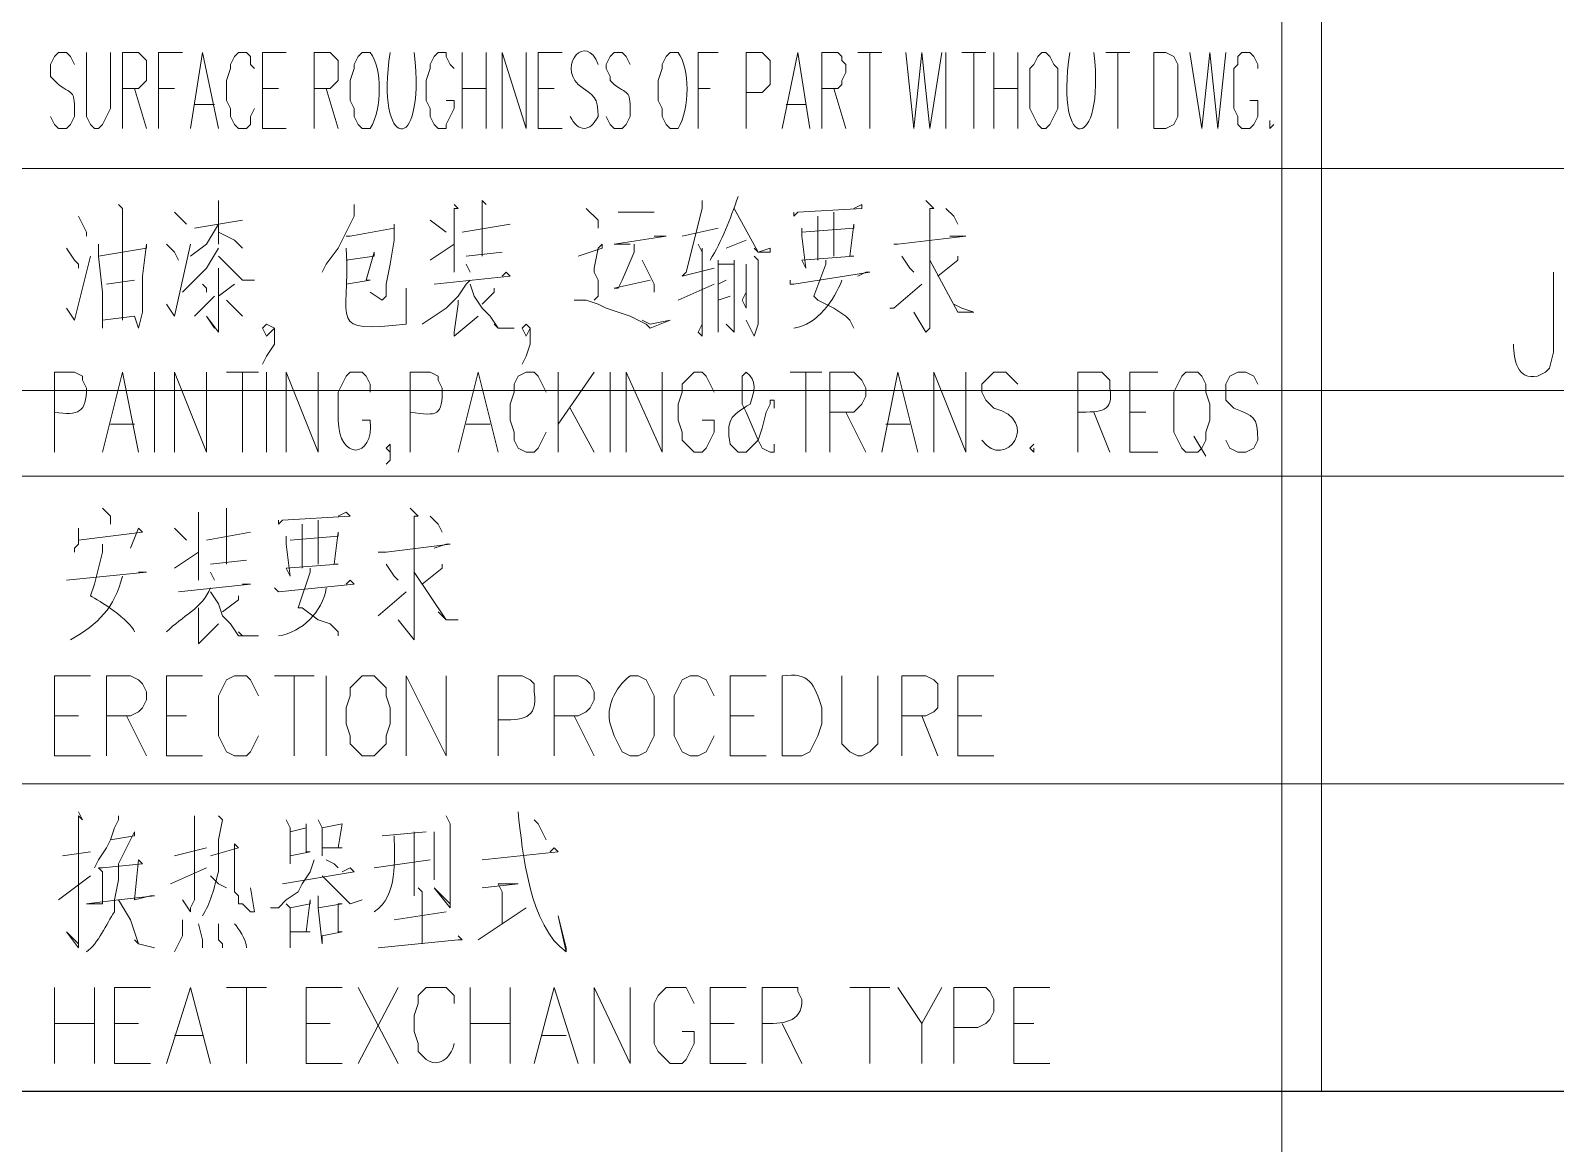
# Model space of a CAD drawing. Header units: millimetres. Extents: x 0 to 825, y 0 to 1167.
# Drawn here: x 685.8 to 754.4, y 783 to 833.1 of the extents above; entities that cross this region are included whole.
import ezdxf

# ---------------------------------------------------------------- set-up
doc = ezdxf.new("R2010")
doc.units = ezdxf.units.MM
doc.layers.add('1', color=7, linetype='Continuous')

msp = doc.modelspace()

# ---------------------------------------------------------------- linework, layer by layer
at = {"layer": '1', "color": 30, "lineweight": 9}
for points in [[(742.101732, 0.141732), (742.101732, 1166.901732)], [(824.541732, 816.873732), (0.141732, 816.873732)]]:
    msp.add_lwpolyline(points, dxfattribs=at)
at = {"layer": '1', "color": 0, "lineweight": 9}
for points in [[(743.901732, 785.301732), (743.901732, 1131.981732), (743.901732, 785.301732)], [(688.281732, 832.101732), (688.281732, 829.581732), (688.281732, 829.221732), (688.461732, 828.861732), (688.641732, 828.681732), (688.821732, 828.681732), (689.001732, 828.861732), (689.181732, 829.221732), (689.361732, 829.581732), (689.361732, 832.101732)], [(689.901732, 828.681732), (689.901732, 832.101732), (690.621732, 832.101732), (690.801732, 831.921732), (690.981732, 831.741732), (690.981732, 831.561732), (690.981732, 831.201732), (690.981732, 830.841732), (690.801732, 830.661732), (690.621732, 830.481732), (689.901732, 830.481732)], [(691.521732, 828.681732), (691.521732, 832.101732), (692.601732, 832.101732)], [(692.961732, 828.681732), (693.501732, 832.101732), (694.221732, 828.681732)], [(695.841732, 831.381732), (695.661732, 831.561732), (695.661732, 831.921732), (695.481732, 832.101732), (695.121732, 832.101732), (694.941732, 831.921732), (694.761732, 831.561732), (694.761732, 831.381732), (694.581732, 830.841732), (694.581732, 829.941732), (694.761732, 829.581732), (694.761732, 829.221732), (694.941732, 828.861732), (695.121732, 828.681732), (695.481732, 828.681732), (695.661732, 828.861732), (695.661732, 829.221732), (695.841732, 829.581732)], [(696.201732, 828.681732), (696.201732, 832.101732), (697.281732, 832.101732)], [(698.541732, 828.681732), (698.541732, 832.101732), (699.261732, 832.101732), (699.441732, 831.921732), (699.621732, 831.741732), (699.621732, 831.561732), (699.621732, 831.201732), (699.621732, 830.841732), (699.441732, 830.661732), (699.261732, 830.481732), (698.541732, 830.481732)], [(704.841732, 831.381732), (704.661732, 831.561732), (704.481732, 831.921732), (704.481732, 832.101732), (704.121732, 832.101732), (703.941732, 831.921732), (703.761732, 831.561732), (703.761732, 831.381732), (703.581732, 830.841732), (703.581732, 829.941732), (703.761732, 829.581732), (703.761732, 829.221732), (703.941732, 828.861732), (704.121732, 828.681732), (704.481732, 828.681732), (704.481732, 828.861732), (704.661732, 829.221732), (704.841732, 829.581732), (704.841732, 829.941732), (704.481732, 829.941732)], [(705.201732, 828.681732), (705.201732, 832.101732)], [(706.281732, 832.101732), (706.281732, 828.681732)], [(707.001732, 828.681732), (707.001732, 832.101732), (708.081732, 828.681732), (708.081732, 832.101732)], [(708.621732, 828.681732), (708.621732, 832.101732), (709.701732, 832.101732)], [(715.821732, 828.681732), (715.821732, 832.101732), (716.721732, 832.101732)], [(717.981732, 828.681732), (717.981732, 832.101732), (718.701732, 832.101732), (718.881732, 831.921732), (719.061732, 831.741732), (719.061732, 831.561732), (719.061732, 831.021732), (719.061732, 830.661732), (718.881732, 830.481732), (718.701732, 830.301732), (717.981732, 830.301732)], [(719.601732, 828.681732), (720.321732, 832.101732), (720.861732, 828.681732)], [(721.401732, 828.681732), (721.401732, 832.101732), (722.121732, 832.101732), (722.301732, 831.921732), (722.301732, 831.741732), (722.481732, 831.561732), (722.481732, 831.201732), (722.301732, 830.841732), (722.301732, 830.661732), (722.121732, 830.481732), (721.401732, 830.481732)], [(723.021732, 832.101732), (724.101732, 832.101732)], [(723.561732, 832.101732), (723.561732, 828.681732)], [(725.181732, 832.101732), (725.541732, 828.681732), (725.901732, 832.101732), (726.261732, 828.681732), (726.801732, 832.101732)], [(726.981732, 828.681732), (726.981732, 832.101732)], [(727.701732, 832.101732), (728.781732, 832.101732)], [(728.241732, 832.101732), (728.241732, 828.681732)], [(729.141732, 828.681732), (729.141732, 832.101732)], [(730.221732, 832.101732), (730.221732, 828.681732)], [(731.301732, 832.101732), (731.121732, 831.921732), (730.941732, 831.561732), (730.761732, 831.381732), (730.761732, 830.841732), (730.761732, 829.941732), (730.761732, 829.581732), (730.941732, 829.221732), (731.121732, 828.861732), (731.301732, 828.681732), (731.481732, 828.681732), (731.661732, 828.861732), (731.841732, 829.221732), (732.021732, 829.581732), (732.021732, 829.941732), (732.021732, 830.841732), (732.021732, 831.381732), (731.841732, 831.561732), (731.661732, 831.921732), (731.481732, 832.101732), (731.301732, 832.101732)], [(734.181732, 832.101732), (735.261732, 832.101732)], [(734.721732, 832.101732), (734.721732, 828.681732)], [(736.341732, 828.681732), (736.341732, 832.101732), (736.881732, 832.101732), (737.241732, 831.921732), (737.421732, 831.561732), (737.421732, 831.381732), (737.421732, 830.841732), (737.421732, 829.941732), (737.421732, 829.581732), (737.421732, 829.221732), (737.241732, 828.861732), (736.881732, 828.681732), (736.341732, 828.681732)], [(737.961732, 832.101732), (738.501732, 828.681732), (738.861732, 832.101732), (739.221732, 828.681732), (739.581732, 832.101732)], [(741.021732, 831.381732), (741.021732, 831.561732), (740.841732, 831.921732), (740.661732, 832.101732), (740.301732, 832.101732), (740.121732, 831.921732), (740.121732, 831.561732), (739.941732, 831.381732), (739.941732, 830.841732), (739.941732, 829.941732), (739.941732, 829.581732), (740.121732, 829.221732), (740.121732, 828.861732), (740.301732, 828.681732), (740.661732, 828.681732), (740.841732, 828.861732), (741.021732, 829.221732), (741.021732, 829.581732), (741.021732, 829.941732), (740.661732, 829.941732)], [(690.441732, 830.481732), (690.981732, 828.681732)], [(691.521732, 830.481732), (692.241732, 830.481732)], [(696.201732, 830.481732), (696.921732, 830.481732)], [(699.081732, 830.481732), (699.621732, 828.681732)], [(705.201732, 830.481732), (706.281732, 830.481732)], [(708.621732, 830.481732), (709.341732, 830.481732)], [(715.821732, 830.481732), (716.361732, 830.481732)], [(721.941732, 830.481732), (722.481732, 828.681732)], [(729.141732, 830.481732), (730.221732, 830.481732)], [(693.141732, 829.761732), (694.041732, 829.761732)], [(719.781732, 829.761732), (720.681732, 829.761732)], [(741.561732, 829.041732), (741.561732, 828.861732), (741.561732, 828.681732), (741.741732, 828.861732)], [(696.201732, 828.681732), (697.281732, 828.681732)], [(708.621732, 828.681732), (709.701732, 828.681732)], [(810.501732, 826.881732), (560.841732, 826.881732)], [(810.501732, 826.881732), (560.841732, 826.881732)], [(694.221732, 825.441732), (694.221732, 823.461732)], [(706.101732, 825.441732), (706.281732, 825.261732), (706.101732, 825.441732), (706.101732, 822.921732)], [(716.001732, 825.441732), (716.001732, 825.081732), (715.281732, 822.201732), (715.101732, 822.021732), (716.541732, 822.381732)], [(726.081732, 825.441732), (726.441732, 825.081732), (726.261732, 825.081732), (726.261732, 819.861732), (726.261732, 819.681732), (726.081732, 819.501732), (725.541732, 820.401732)], [(689.721732, 825.261732), (689.901732, 825.081732), (689.901732, 825.081732), (689.901732, 820.041732)], [(692.241732, 824.901732), (692.601732, 824.541732), (692.781732, 824.361732)], [(700.341732, 825.261732), (700.341732, 824.721732), (699.981732, 824.001732), (699.621732, 823.281732), (699.081732, 822.561732), (698.901732, 822.201732)], [(704.841732, 825.261732), (705.021732, 825.081732), (704.841732, 825.081732), (704.841732, 822.921732), (704.841732, 822.201732)], [(710.781732, 825.081732), (711.321732, 824.541732), (711.321732, 824.181732)], [(712.221732, 824.901732), (713.841732, 824.901732)], [(717.441732, 825.081732), (718.521732, 823.101732), (719.061732, 823.281732), (719.061732, 823.101732), (718.521732, 823.101732), (718.341732, 823.281732)], [(720.141732, 824.901732), (720.141732, 824.721732), (720.321732, 824.901732), (723.201732, 825.081732), (723.201732, 825.261732), (722.841732, 825.081732)], [(721.941732, 824.901732), (721.941732, 824.541732), (721.941732, 822.921732)], [(726.981732, 825.081732), (727.341732, 824.721732), (727.521732, 824.361732)], [(687.921732, 824.721732), (688.101732, 824.361732), (688.281732, 824.001732), (688.281732, 823.821732)], [(694.221732, 824.361732), (693.681732, 823.461732), (692.961732, 822.921732)], [(693.141732, 824.181732), (695.301732, 824.541732)], [(699.981732, 823.821732), (700.161732, 823.821732), (702.141732, 824.181732), (702.141732, 824.361732), (702.141732, 823.641732), (701.961732, 822.561732), (701.781732, 821.661732), (701.781732, 821.661732), (701.781732, 821.121732), (701.601732, 820.941732), (701.061732, 821.301732), (701.601732, 820.941732)], [(703.761732, 824.541732), (704.481732, 824.001732)], [(705.201732, 824.001732), (707.361732, 824.361732)], [(715.101732, 823.821732), (716.721732, 824.181732)], [(720.501732, 824.181732), (720.501732, 823.821732), (720.681732, 822.381732), (720.501732, 822.741732), (722.841732, 822.921732), (722.661732, 822.921732), (722.841732, 824.361732), (722.841732, 824.181732), (720.501732, 824.001732)], [(721.221732, 824.721732), (721.221732, 824.541732), (721.221732, 822.741732)], [(688.821732, 823.461732), (688.821732, 822.921732), (689.001732, 821.301732), (689.001732, 819.681732), (689.001732, 820.041732), (690.441732, 820.221732), (690.621732, 819.681732), (690.801732, 820.401732), (690.801732, 821.841732), (690.801732, 822.021732), (690.981732, 823.461732), (690.981732, 823.281732), (688.821732, 822.921732)], [(691.881732, 823.461732), (692.241732, 823.101732), (692.421732, 822.741732)], [(691.881732, 820.761732), (692.241732, 820.221732), (692.961732, 823.461732)], [(694.221732, 824.001732), (694.941732, 823.641732), (695.301732, 823.281732)], [(703.761732, 822.741732), (704.841732, 823.461732)], [(710.421732, 822.921732), (711.501732, 823.281732), (711.501732, 823.461732), (711.321732, 823.281732), (711.141732, 822.381732), (711.141732, 822.201732), (711.141732, 822.201732), (711.321732, 821.841732), (711.321732, 821.661732), (711.321732, 821.121732), (711.141732, 820.941732)], [(712.761732, 823.461732), (712.041732, 823.461732), (714.381732, 823.821732), (714.201732, 823.821732), (713.841732, 823.821732)], [(713.661732, 821.841732), (712.041732, 821.481732), (712.221732, 821.481732), (712.401732, 821.841732), (712.941732, 823.101732), (712.941732, 823.461732)], [(715.821732, 823.461732), (716.001732, 823.101732), (716.001732, 823.281732), (716.001732, 820.221732), (716.001732, 819.321732), (715.821732, 819.501732), (716.001732, 819.861732)], [(717.981732, 823.641732), (717.081732, 823.281732)], [(724.641732, 823.461732), (724.821732, 823.461732), (724.821732, 823.461732), (727.881732, 823.821732), (727.701732, 823.821732), (727.161732, 823.821732)], [(687.381732, 823.281732), (687.741732, 822.741732), (687.921732, 822.561732), (687.921732, 822.381732)], [(687.381732, 820.581732), (687.741732, 820.041732), (688.461732, 822.921732)], [(694.221732, 823.281732), (693.681732, 822.381732), (693.141732, 821.841732), (692.601732, 821.301732)], [(694.221732, 822.921732), (695.301732, 821.841732), (695.841732, 821.841732), (695.301732, 821.841732), (695.121732, 822.021732)], [(699.981732, 822.741732), (701.241732, 822.921732), (701.241732, 823.101732), (700.881732, 821.841732), (701.061732, 821.841732), (699.981732, 821.661732)], [(705.381732, 822.921732), (707.001732, 823.101732)], [(713.301732, 822.741732), (713.841732, 821.661732), (713.841732, 821.301732)], [(716.721732, 822.741732), (716.721732, 822.561732), (716.721732, 819.501732), (716.721732, 819.681732)], [(716.721732, 822.561732), (717.441732, 822.561732), (717.441732, 822.741732), (717.441732, 822.741732), (717.441732, 819.861732), (717.441732, 819.501732), (717.081732, 819.861732)], [(718.341732, 822.921732), (718.521732, 822.741732), (718.521732, 819.861732), (718.341732, 819.321732), (717.981732, 820.041732)], [(721.581732, 822.741732), (721.581732, 822.561732), (721.041732, 821.121732), (721.221732, 820.941732), (721.941732, 820.581732), (722.481732, 820.221732), (722.661732, 820.041732), (722.841732, 819.681732)], [(725.001732, 822.921732), (725.361732, 822.381732), (725.541732, 822.201732)], [(726.261732, 822.741732), (727.521732, 820.401732), (728.241732, 820.401732), (727.701732, 820.581732), (727.341732, 820.761732)], [(727.521732, 822.921732), (727.521732, 822.741732), (726.621732, 822.021732)], [(694.221732, 822.381732), (694.221732, 820.041732), (694.221732, 819.501732), (693.681732, 820.221732), (694.041732, 819.681732)], [(703.941732, 821.661732), (707.361732, 822.021732), (707.181732, 822.201732), (707.001732, 822.021732)], [(705.381732, 822.561732), (705.561732, 822.201732)], [(717.981732, 822.561732), (717.981732, 820.581732), (717.801732, 820.941732), (717.981732, 821.301732)], [(719.961732, 821.841732), (719.961732, 821.661732), (720.141732, 821.661732), (723.561732, 822.201732), (723.381732, 822.201732), (723.021732, 822.021732)], [(690.441732, 821.841732), (689.181732, 821.661732)], [(693.501732, 821.661732), (693.681732, 821.481732), (693.681732, 821.301732)], [(694.941732, 821.661732), (694.221732, 821.121732)], [(705.561732, 821.841732), (705.381732, 821.661732), (705.021732, 821.121732), (704.481732, 820.581732), (703.941732, 820.221732), (703.401732, 819.861732)], [(705.561732, 821.661732), (705.741732, 821.121732), (706.101732, 820.581732), (706.461732, 820.221732), (706.821732, 819.681732), (706.821732, 819.681732), (707.541732, 819.681732), (706.821732, 819.681732), (706.641732, 819.861732)], [(706.641732, 821.481732), (706.641732, 821.301732), (706.101732, 820.761732)], [(714.921732, 820.941732), (716.541732, 821.661732)], [(716.721732, 821.661732), (717.081732, 821.841732)], [(724.461732, 820.581732), (724.641732, 820.581732), (725.901732, 821.661732)], [(693.141732, 820.221732), (693.141732, 820.221732), (694.041732, 821.121732)], [(694.581732, 820.941732), (695.301732, 820.221732)], [(705.021732, 820.941732), (705.021732, 820.761732), (704.841732, 819.501732), (704.841732, 819.321732), (705.921732, 820.221732)], [(710.241732, 820.941732), (710.781732, 820.941732), (711.321732, 820.761732), (711.681732, 820.581732), (712.221732, 820.401732), (712.761732, 820.221732), (713.481732, 819.861732), (713.661732, 819.681732), (714.561732, 820.041732), (713.661732, 819.861732), (713.301732, 820.041732)], [(716.721732, 820.941732), (717.261732, 821.121732)], [(696.741732, 819.681732), (696.381732, 819.321732), (696.201732, 819.681732), (696.381732, 819.861732), (696.741732, 819.681732), (696.741732, 818.961732), (696.381732, 818.421732), (696.201732, 818.061732)], [(708.261732, 819.681732), (708.081732, 819.321732), (707.901732, 819.681732), (708.081732, 819.861732), (708.261732, 819.681732), (708.261732, 818.961732), (708.081732, 818.421732), (707.901732, 818.061732)], [(689.001732, 814.101732), (689.901732, 817.701732), (690.621732, 814.101732)], [(691.341732, 814.101732), (691.341732, 817.701732)], [(692.241732, 814.101732), (692.241732, 817.701732), (693.681732, 814.101732), (693.681732, 817.701732)], [(694.581732, 817.701732), (696.021732, 817.701732)], [(695.301732, 817.701732), (695.301732, 814.101732)], [(696.381732, 814.101732), (696.381732, 817.701732)], [(697.281732, 814.101732), (697.281732, 817.701732), (698.721732, 814.101732), (698.721732, 817.701732)], [(705.021732, 814.101732), (705.921732, 817.701732), (706.821732, 814.101732)], [(708.981732, 816.801732), (708.801732, 817.161732), (708.621732, 817.521732), (708.441732, 817.701732), (708.081732, 817.701732), (707.721732, 817.521732), (707.541732, 817.161732), (707.541732, 816.801732), (707.361732, 816.261732), (707.361732, 815.541732), (707.541732, 815.001732), (707.541732, 814.641732), (707.721732, 814.281732), (708.081732, 814.101732), (708.441732, 814.101732), (708.621732, 814.281732), (708.801732, 814.641732), (708.981732, 815.001732)], [(709.521732, 814.101732), (709.521732, 817.701732)], [(711.141732, 817.701732), (709.521732, 815.361732)], [(711.861732, 814.101732), (711.861732, 817.701732)], [(712.581732, 814.101732), (712.581732, 817.701732), (714.201732, 814.101732), (714.201732, 817.701732)], [(716.541732, 816.801732), (716.361732, 817.161732), (716.181732, 817.521732), (716.001732, 817.701732), (715.641732, 817.701732), (715.461732, 817.521732), (715.101732, 817.161732), (715.101732, 816.801732), (714.921732, 816.261732), (714.921732, 815.541732), (715.101732, 815.001732), (715.101732, 814.641732), (715.461732, 814.281732), (715.641732, 814.101732), (716.001732, 814.101732), (716.181732, 814.281732), (716.361732, 814.641732), (716.541732, 815.001732), (716.541732, 815.541732), (716.001732, 815.541732)], [(719.961732, 817.701732), (721.401732, 817.701732)], [(720.681732, 817.701732), (720.681732, 814.101732)], [(721.761732, 814.101732), (721.761732, 817.701732), (722.841732, 817.701732), (723.021732, 817.521732), (723.201732, 817.341732), (723.381732, 816.981732), (723.381732, 816.621732), (723.201732, 816.261732), (723.021732, 816.081732), (722.841732, 815.901732), (721.761732, 815.901732)], [(724.101732, 814.101732), (724.821732, 817.701732), (725.721732, 814.101732)], [(726.441732, 814.101732), (726.441732, 817.701732), (727.881732, 814.101732), (727.881732, 817.701732)], [(735.261732, 814.101732), (735.261732, 817.701732), (736.521732, 817.701732)], [(737.781732, 817.701732), (737.601732, 817.521732), (737.421732, 817.161732), (737.241732, 816.801732), (737.241732, 816.261732), (737.241732, 815.541732), (737.241732, 815.001732), (737.421732, 814.641732), (737.601732, 814.281732), (737.781732, 814.101732), (738.321732, 814.101732), (738.501732, 814.281732), (738.681732, 814.641732), (738.681732, 815.001732), (738.861732, 815.541732), (738.861732, 816.261732), (738.681732, 816.801732), (738.681732, 817.161732), (738.501732, 817.521732), (738.321732, 817.701732), (737.781732, 817.701732)], [(710.061732, 816.081732), (711.141732, 814.101732)], [(722.481732, 815.901732), (723.381732, 814.101732)], [(733.641732, 815.901732), (734.361732, 814.101732)], [(735.261732, 815.901732), (735.981732, 815.901732)], [(689.361732, 815.361732), (690.441732, 815.361732)], [(705.381732, 815.361732), (706.461732, 815.361732)], [(724.281732, 815.361732), (725.361732, 815.361732)], [(701.961732, 814.281732), (701.961732, 814.101732), (701.781732, 814.281732), (701.961732, 814.461732), (701.961732, 814.281732), (701.961732, 813.921732), (701.961732, 813.741732), (701.781732, 813.561732)], [(730.941732, 814.461732), (730.761732, 814.281732), (730.941732, 814.101732), (730.941732, 814.281732)], [(738.141732, 814.821732), (738.681732, 813.921732)], [(735.261732, 814.101732), (736.521732, 814.101732)], [(810.501732, 813.021732), (560.841732, 813.021732)], [(810.501732, 813.021732), (560.841732, 813.021732)], [(689.001732, 811.581732), (689.181732, 811.401732), (689.361732, 811.221732), (689.361732, 810.861732)], [(693.321732, 811.401732), (693.321732, 811.221732), (693.321732, 811.221732), (693.321732, 809.061732), (693.321732, 808.341732)], [(694.581732, 811.581732), (694.581732, 811.401732), (694.581732, 811.581732), (694.581732, 809.061732)], [(696.921732, 811.041732), (696.921732, 810.861732), (697.101732, 811.041732), (700.161732, 811.221732), (699.981732, 811.401732), (699.621732, 811.221732)], [(698.721732, 811.041732), (698.721732, 810.681732), (698.721732, 809.061732)], [(702.861732, 811.581732), (703.221732, 811.221732), (703.041732, 811.221732), (703.041732, 806.001732), (703.041732, 805.821732), (703.041732, 805.641732), (702.321732, 806.541732)], [(703.761732, 811.221732), (704.121732, 810.861732), (704.301732, 810.501732)], [(687.921732, 810.681732), (687.921732, 810.321732), (687.921732, 809.961732), (687.741732, 809.781732), (687.741732, 809.601732)], [(687.921732, 810.141732), (690.801732, 810.501732), (690.621732, 810.681732), (690.261732, 809.781732)], [(692.241732, 810.681732), (692.781732, 810.141732)], [(693.681732, 810.141732), (695.661732, 810.501732)], [(697.281732, 810.321732), (697.281732, 809.961732), (697.461732, 808.521732), (697.281732, 808.881732), (699.621732, 809.061732), (699.441732, 809.061732), (699.621732, 810.501732), (699.621732, 810.321732), (697.461732, 810.141732)], [(698.001732, 810.861732), (698.001732, 810.681732), (698.001732, 808.881732)], [(701.421732, 809.601732), (701.601732, 809.601732), (701.781732, 809.601732), (704.661732, 809.961732), (704.481732, 809.961732), (703.941732, 809.781732)], [(692.241732, 808.881732), (693.321732, 809.601732)], [(693.861732, 809.061732), (695.481732, 809.241732)], [(701.781732, 809.061732), (702.141732, 808.521732), (702.321732, 808.341732)], [(704.301732, 809.061732), (704.301732, 808.881732), (703.401732, 808.161732)], [(687.381732, 808.341732), (690.981732, 808.701732), (690.801732, 808.701732), (690.621732, 808.701732)], [(693.861732, 808.701732), (694.041732, 808.341732)], [(696.741732, 807.981732), (696.921732, 807.801732), (696.921732, 807.801732), (700.341732, 808.161732), (700.161732, 808.341732), (699.981732, 808.161732)], [(698.361732, 808.881732), (698.361732, 808.701732), (697.821732, 807.081732), (698.001732, 807.081732), (698.721732, 806.541732), (699.261732, 806.361732), (699.621732, 806.001732), (699.621732, 805.821732)], [(703.041732, 808.701732), (704.481732, 806.541732), (705.021732, 806.541732), (704.481732, 806.541732), (704.121732, 806.901732)], [(692.421732, 807.801732), (695.661732, 808.161732), (695.661732, 808.161732), (695.301732, 808.161732)], [(693.861732, 807.801732), (694.221732, 807.261732), (694.401732, 806.721732), (694.761732, 806.361732), (695.121732, 805.821732), (695.301732, 805.821732), (696.021732, 805.821732), (695.301732, 805.821732), (695.121732, 806.001732)], [(695.121732, 807.621732), (695.121732, 807.441732), (694.401732, 806.901732)], [(701.421732, 806.721732), (701.421732, 806.721732), (702.681732, 807.801732)], [(693.321732, 807.081732), (693.321732, 805.461732), (693.321732, 805.461732), (694.221732, 806.361732)], [(686.841732, 800.421732), (686.841732, 804.021732), (688.461732, 804.021732)], [(689.181732, 800.421732), (689.181732, 804.021732), (690.261732, 804.021732), (690.621732, 803.841732), (690.801732, 803.661732), (690.981732, 803.301732), (690.981732, 802.941732), (690.801732, 802.581732), (690.621732, 802.401732), (690.261732, 802.221732), (689.181732, 802.221732)], [(691.881732, 800.421732), (691.881732, 804.021732), (693.501732, 804.021732)], [(696.021732, 803.121732), (695.841732, 803.481732), (695.661732, 803.841732), (695.481732, 804.021732), (694.941732, 804.021732), (694.581732, 803.841732), (694.401732, 803.481732), (694.221732, 803.121732), (694.221732, 802.581732), (694.221732, 801.861732), (694.221732, 801.321732), (694.401732, 800.961732), (694.581732, 800.601732), (694.941732, 800.421732), (695.481732, 800.421732), (695.661732, 800.601732), (695.841732, 800.961732), (696.021732, 801.321732)], [(696.741732, 804.021732), (698.541732, 804.021732)], [(697.641732, 804.021732), (697.641732, 800.421732)], [(699.081732, 800.421732), (699.081732, 804.021732)], [(700.701732, 804.021732), (700.521732, 803.841732), (700.161732, 803.481732), (700.161732, 803.121732), (699.981732, 802.581732), (699.981732, 801.861732), (700.161732, 801.321732), (700.161732, 800.961732), (700.521732, 800.601732), (700.701732, 800.421732), (701.241732, 800.421732), (701.421732, 800.601732), (701.781732, 800.961732), (701.781732, 801.321732), (701.961732, 801.861732), (701.961732, 802.581732), (701.781732, 803.121732), (701.781732, 803.481732), (701.421732, 803.841732), (701.241732, 804.021732), (700.701732, 804.021732)], [(702.681732, 800.421732), (702.681732, 804.021732), (704.481732, 800.421732), (704.481732, 804.021732)], [(709.341732, 800.421732), (709.341732, 804.021732), (710.421732, 804.021732), (710.781732, 803.841732), (710.961732, 803.661732), (711.141732, 803.301732), (711.141732, 802.941732), (710.961732, 802.581732), (710.781732, 802.401732), (710.421732, 802.221732), (709.341732, 802.221732)], [(716.541732, 803.121732), (716.361732, 803.481732), (716.181732, 803.841732), (715.821732, 804.021732), (715.461732, 804.021732), (715.101732, 803.841732), (714.921732, 803.481732), (714.741732, 803.121732), (714.741732, 802.581732), (714.741732, 801.861732), (714.741732, 801.321732), (714.921732, 800.961732), (715.101732, 800.601732), (715.461732, 800.421732), (715.821732, 800.421732), (716.181732, 800.601732), (716.361732, 800.961732), (716.541732, 801.321732)], [(717.261732, 800.421732), (717.261732, 804.021732), (718.881732, 804.021732)], [(722.301732, 804.021732), (722.301732, 801.501732), (722.301732, 800.961732), (722.661732, 800.601732), (723.021732, 800.421732), (723.201732, 800.421732), (723.561732, 800.601732), (723.921732, 800.961732), (723.921732, 801.501732), (723.921732, 804.021732)], [(725.001732, 800.421732), (725.001732, 804.021732), (726.081732, 804.021732), (726.441732, 803.841732), (726.621732, 803.661732), (726.621732, 803.301732), (726.621732, 802.941732), (726.621732, 802.581732), (726.441732, 802.401732), (726.081732, 802.221732), (725.001732, 802.221732)], [(727.521732, 800.421732), (727.521732, 804.021732), (729.141732, 804.021732)], [(686.841732, 802.221732), (687.921732, 802.221732)], [(690.081732, 802.221732), (690.981732, 800.421732)], [(691.881732, 802.221732), (692.781732, 802.221732)], [(710.241732, 802.221732), (711.141732, 800.421732)], [(717.261732, 802.221732), (718.341732, 802.221732)], [(725.901732, 802.221732), (726.621732, 800.421732)], [(727.521732, 802.221732), (728.601732, 802.221732)], [(686.841732, 800.421732), (688.461732, 800.421732)], [(691.881732, 800.421732), (693.501732, 800.421732)], [(717.261732, 800.421732), (718.881732, 800.421732)], [(727.521732, 800.421732), (729.141732, 800.421732)], [(810.501732, 799.161732), (560.841732, 799.161732)], [(810.501732, 799.161732), (560.841732, 799.161732)], [(687.921732, 797.901732), (688.101732, 797.541732), (687.921732, 797.721732), (687.921732, 791.781732), (687.381732, 792.501732), (687.921732, 791.961732)], [(688.641732, 795.381732), (688.821732, 795.741732), (689.181732, 796.281732), (689.361732, 796.641732), (689.541732, 797.181732), (689.721732, 797.541732), (689.721732, 797.721732)], [(693.141732, 797.721732), (693.141732, 793.941732), (692.961732, 793.581732), (692.961732, 793.401732), (692.601732, 793.941732)], [(697.281732, 797.541732), (697.461732, 797.181732), (697.461732, 796.821732), (697.461732, 795.561732), (697.461732, 795.921732), (698.361732, 796.101732), (698.181732, 796.101732), (698.181732, 797.361732), (698.181732, 797.181732), (697.461732, 797.001732)], [(698.721732, 797.541732), (698.901732, 797.181732), (698.901732, 795.921732), (698.901732, 796.281732), (699.801732, 796.281732), (699.621732, 796.281732), (699.801732, 797.361732), (699.801732, 797.361732), (698.901732, 797.181732)], [(704.481732, 797.721732), (704.661732, 797.361732), (704.661732, 797.361732), (704.661732, 793.581732), (703.941732, 794.481732), (704.661732, 793.761732)], [(708.441732, 797.541732), (708.621732, 797.361732), (708.801732, 797.001732), (708.981732, 796.641732)], [(701.601732, 796.821732), (703.581732, 797.001732)], [(703.041732, 797.001732), (703.041732, 794.121732)], [(703.941732, 797.001732), (703.941732, 794.841732)], [(687.201732, 795.921732), (688.461732, 796.101732)], [(692.241732, 795.921732), (693.681732, 796.281732)], [(709.161732, 796.101732), (709.341732, 796.281732), (709.521732, 796.101732), (706.101732, 795.741732), (706.101732, 795.741732)], [(690.441732, 792.141732), (690.621732, 791.961732), (691.341732, 791.781732), (690.621732, 791.961732), (690.261732, 793.041732), (689.721732, 793.941732), (691.341732, 794.121732), (691.161732, 794.121732), (690.441732, 793.941732), (690.621732, 795.741732), (690.801732, 795.561732), (689.001732, 795.381732), (688.821732, 795.381732), (689.001732, 795.201732), (689.001732, 793.761732), (688.281732, 793.761732), (689.721732, 793.941732)], [(692.061732, 794.661732), (693.681732, 795.381732)], [(698.541732, 795.741732), (698.361732, 795.201732), (698.001732, 794.661732), (697.821732, 794.301732), (697.281732, 793.941732), (696.921732, 793.581732), (696.561732, 793.581732)], [(697.101732, 794.661732), (700.341732, 795.201732), (700.161732, 795.381732), (699.801732, 795.201732)], [(699.081732, 795.741732), (699.441732, 795.561732), (699.621732, 795.381732)], [(701.241732, 795.381732), (703.761732, 795.741732)], [(687.021732, 793.941732), (688.461732, 795.021732)], [(693.861732, 795.021732), (694.221732, 794.661732), (694.581732, 794.481732)], [(698.901732, 795.021732), (700.161732, 793.761732), (700.701732, 793.941732), (700.161732, 793.761732), (699.801732, 794.121732)], [(706.101732, 794.481732), (707.721732, 794.661732), (707.541732, 794.661732), (707.181732, 794.661732), (706.821732, 794.661732), (707.001732, 794.301732), (707.001732, 792.861732)], [(697.281732, 793.761732), (697.461732, 793.581732), (697.461732, 792.681732), (697.461732, 791.781732), (697.461732, 792.501732), (698.361732, 792.501732), (698.181732, 792.501732), (698.361732, 793.941732), (698.361732, 793.761732), (697.461732, 793.581732)], [(698.721732, 794.121732), (698.721732, 793.581732), (698.901732, 791.961732), (698.901732, 792.321732), (699.801732, 792.501732), (699.621732, 792.501732), (699.621732, 793.761732), (699.801732, 793.761732), (698.721732, 793.581732)], [(703.221732, 794.481732), (703.401732, 794.301732), (703.401732, 791.961732)], [(702.141732, 793.041732), (704.481732, 793.401732)], [(705.921732, 792.141732), (708.081732, 793.581732)], [(692.601732, 793.041732), (692.601732, 792.321732), (692.421732, 791.961732), (692.241732, 791.601732)], [(693.321732, 792.861732), (693.501732, 792.141732), (693.501732, 791.781732)], [(694.221732, 792.861732), (694.221732, 792.141732), (694.401732, 791.961732), (694.401732, 791.781732)], [(705.021732, 792.321732), (705.201732, 792.141732), (705.021732, 792.141732), (701.421732, 791.781732)], [(686.841732, 786.561732), (686.841732, 789.981732)], [(688.641732, 789.981732), (688.641732, 786.561732)], [(689.541732, 786.561732), (689.541732, 789.981732), (691.161732, 789.981732)], [(691.881732, 786.561732), (692.961732, 789.981732), (693.861732, 786.561732)], [(694.581732, 789.981732), (696.381732, 789.981732)], [(695.481732, 789.981732), (695.481732, 786.561732)], [(698.181732, 786.561732), (698.181732, 789.981732), (699.801732, 789.981732)], [(700.521732, 786.561732), (702.321732, 789.981732)], [(700.521732, 789.981732), (702.321732, 786.561732)], [(705.561732, 786.561732), (705.561732, 789.981732)], [(707.361732, 789.981732), (707.361732, 786.561732)], [(708.441732, 786.561732), (709.341732, 789.981732), (710.421732, 786.561732)], [(711.141732, 786.561732), (711.141732, 789.981732), (712.761732, 786.561732), (712.761732, 789.981732)], [(715.641732, 789.261732), (715.461732, 789.621732), (715.281732, 789.981732), (715.101732, 789.981732), (714.561732, 789.981732), (714.381732, 789.981732), (714.021732, 789.621732), (713.841732, 789.261732), (713.841732, 788.721732), (713.841732, 788.001732), (713.841732, 787.461732), (714.021732, 787.101732), (714.381732, 786.741732), (714.561732, 786.561732), (715.101732, 786.561732), (715.281732, 786.741732), (715.461732, 787.101732), (715.641732, 787.461732), (715.641732, 788.001732), (715.101732, 788.001732)], [(716.361732, 786.561732), (716.361732, 789.981732), (717.981732, 789.981732)], [(722.661732, 789.981732), (724.461732, 789.981732)], [(723.561732, 789.981732), (723.561732, 786.561732)], [(724.821732, 789.981732), (725.901732, 788.361732), (726.801732, 789.981732)], [(727.341732, 786.561732), (727.341732, 789.981732), (728.421732, 789.981732), (728.781732, 789.981732), (728.961732, 789.801732), (729.141732, 789.441732), (729.141732, 788.901732), (728.961732, 788.541732), (728.781732, 788.361732), (728.421732, 788.181732), (727.341732, 788.181732)], [(730.041732, 786.561732), (730.041732, 789.981732), (731.661732, 789.981732)], [(686.841732, 788.361732), (688.641732, 788.361732)], [(689.541732, 788.361732), (690.621732, 788.361732)], [(698.181732, 788.361732), (699.261732, 788.361732)], [(705.561732, 788.361732), (707.361732, 788.361732)], [(716.361732, 788.361732), (717.441732, 788.361732)], [(719.601732, 788.361732), (720.501732, 786.561732)], [(725.901732, 788.361732), (725.901732, 786.561732)], [(730.041732, 788.361732), (730.941732, 788.361732)], [(692.241732, 787.821732), (693.501732, 787.821732)], [(708.801732, 787.821732), (709.881732, 787.821732)], [(689.541732, 786.561732), (691.161732, 786.561732)], [(698.181732, 786.561732), (699.801732, 786.561732)], [(716.361732, 786.561732), (717.981732, 786.561732)], [(730.041732, 786.561732), (731.661732, 786.561732)]]:
    msp.add_lwpolyline(points, dxfattribs=at)
at = {"layer": '1', "color": 0, "lineweight": 25}
msp.add_lwpolyline([(810.501732, 785.301732), (560.841732, 785.301732)], dxfattribs=at)
msp.add_lwpolyline([(810.501732, 785.301732), (560.841732, 785.301732)], dxfattribs=at)
at = {"layer": '1', "color": 0, "lineweight": 9}
for points, knots in [([(711.321732, 831.561732), (710.781732, 833.001732), (709.521732, 831.561732), (710.421732, 830.661732), (711.141732, 830.121732), (711.321732, 830.121732), (711.321732, 829.221732), (710.961732, 828.501732), (710.421732, 828.501732), (710.061732, 829.221732)], [0, 0, 0, 0, 1, 1, 1, 2, 2, 2, 3, 3, 3, 3]), ([(687.741732, 831.561732), (687.741732, 831.561732), (687.561732, 831.921732), (687.561732, 831.921732), (687.561732, 831.921732), (687.381732, 832.101732), (687.381732, 832.101732), (687.381732, 832.101732), (687.021732, 832.101732), (687.021732, 832.101732), (687.021732, 832.101732), (686.841732, 831.921732), (686.841732, 831.921732), (686.841732, 831.921732), (686.661732, 831.561732), (686.661732, 831.561732), (686.661732, 831.561732), (686.661732, 831.381732), (686.661732, 831.381732), (686.661732, 831.381732), (686.661732, 831.021732), (686.661732, 831.021732), (686.661732, 831.021732), (686.841732, 830.841732), (686.841732, 830.841732), (686.841732, 830.841732), (687.021732, 830.661732), (687.021732, 830.661732), (687.741732, 830.121732), (687.741732, 830.481732), (687.741732, 829.221732), (687.741732, 829.221732), (687.561732, 828.861732), (687.561732, 828.861732), (687.561732, 828.861732), (687.381732, 828.681732), (687.381732, 828.681732), (687.381732, 828.681732), (687.021732, 828.681732), (687.021732, 828.681732), (687.021732, 828.681732), (686.841732, 828.861732), (686.841732, 828.861732), (686.841732, 828.861732), (686.661732, 829.221732), (686.661732, 829.221732)], [0, 0, 0, 0, 1, 1, 1, 2, 2, 2, 3, 3, 3, 4, 4, 4, 5, 5, 5, 6, 6, 6, 7, 7, 7, 8, 8, 8, 9, 9, 9, 10, 10, 10, 11, 11, 11, 12, 12, 12, 13, 13, 13, 14, 14, 14, 15, 15, 15, 15]), ([(700.701732, 832.101732), (700.701732, 832.101732), (700.521732, 831.921732), (700.521732, 831.921732), (700.521732, 831.921732), (700.341732, 831.561732), (700.341732, 831.561732), (700.341732, 831.561732), (700.341732, 831.381732), (700.341732, 831.381732), (700.341732, 831.381732), (700.161732, 830.841732), (700.161732, 830.841732), (700.161732, 830.841732), (700.161732, 829.941732), (700.161732, 829.941732), (700.161732, 829.941732), (700.341732, 829.581732), (700.341732, 829.581732), (700.341732, 829.581732), (700.341732, 829.221732), (700.341732, 829.221732), (700.341732, 829.221732), (700.521732, 828.861732), (700.521732, 828.861732), (700.521732, 828.861732), (700.701732, 828.681732), (700.701732, 828.681732), (700.701732, 828.681732), (701.061732, 828.681732), (701.061732, 828.681732), (701.601732, 829.581732), (701.601732, 831.381732), (701.061732, 832.101732), (701.061732, 832.101732), (700.701732, 832.101732), (700.701732, 832.101732)], [0, 0, 0, 0, 1, 1, 1, 2, 2, 2, 3, 3, 3, 4, 4, 4, 5, 5, 5, 6, 6, 6, 7, 7, 7, 8, 8, 8, 9, 9, 9, 10, 10, 10, 11, 11, 11, 12, 12, 12, 12]), ([(712.761732, 831.561732), (712.761732, 831.561732), (712.581732, 831.921732), (712.581732, 831.921732), (712.581732, 831.921732), (712.401732, 832.101732), (712.401732, 832.101732), (712.401732, 832.101732), (712.041732, 832.101732), (712.041732, 832.101732), (712.041732, 832.101732), (711.861732, 831.921732), (711.861732, 831.921732), (711.861732, 831.921732), (711.681732, 831.561732), (711.681732, 831.561732), (711.681732, 831.561732), (711.681732, 831.381732), (711.681732, 831.381732), (711.681732, 831.381732), (711.861732, 831.021732), (711.861732, 831.021732), (711.861732, 831.021732), (711.861732, 830.841732), (711.861732, 830.841732), (711.861732, 830.841732), (712.041732, 830.661732), (712.041732, 830.661732), (712.761732, 830.121732), (712.761732, 830.481732), (712.761732, 829.221732), (712.761732, 829.221732), (712.581732, 828.861732), (712.581732, 828.861732), (712.581732, 828.861732), (712.401732, 828.681732), (712.401732, 828.681732), (712.401732, 828.681732), (712.041732, 828.681732), (712.041732, 828.681732), (712.041732, 828.681732), (711.861732, 828.861732), (711.861732, 828.861732), (711.861732, 828.861732), (711.681732, 829.221732), (711.681732, 829.221732)], [0, 0, 0, 0, 1, 1, 1, 2, 2, 2, 3, 3, 3, 4, 4, 4, 5, 5, 5, 6, 6, 6, 7, 7, 7, 8, 8, 8, 9, 9, 9, 10, 10, 10, 11, 11, 11, 12, 12, 12, 13, 13, 13, 14, 14, 14, 15, 15, 15, 15]), ([(714.561732, 832.101732), (714.561732, 832.101732), (714.381732, 831.921732), (714.381732, 831.921732), (714.381732, 831.921732), (714.201732, 831.561732), (714.201732, 831.561732), (714.201732, 831.561732), (714.201732, 831.381732), (714.201732, 831.381732), (714.201732, 831.381732), (714.021732, 830.841732), (714.021732, 830.841732), (714.021732, 830.841732), (714.021732, 829.941732), (714.021732, 829.941732), (714.021732, 829.941732), (714.201732, 829.581732), (714.201732, 829.581732), (714.201732, 829.581732), (714.201732, 829.221732), (714.201732, 829.221732), (714.201732, 829.221732), (714.381732, 828.861732), (714.381732, 828.861732), (714.381732, 828.861732), (714.561732, 828.681732), (714.561732, 828.681732), (714.561732, 828.681732), (714.921732, 828.681732), (714.921732, 828.681732), (715.461732, 829.581732), (715.461732, 831.381732), (714.921732, 832.101732), (714.921732, 832.101732), (714.561732, 832.101732), (714.561732, 832.101732)], [0, 0, 0, 0, 1, 1, 1, 2, 2, 2, 3, 3, 3, 4, 4, 4, 5, 5, 5, 6, 6, 6, 7, 7, 7, 8, 8, 8, 9, 9, 9, 10, 10, 10, 11, 11, 11, 12, 12, 12, 12]), ([(699.981732, 823.281732), (700.161732, 819.861732), (699.081732, 819.501732), (702.681732, 819.861732), (702.681732, 819.861732), (702.681732, 821.481732), (702.681732, 821.481732), (702.681732, 821.481732), (702.681732, 819.861732), (702.681732, 819.861732)], [0, 0, 0, 0, 1, 1, 1, 2, 2, 2, 3, 3, 3, 3]), ([(754.341732, 822.201732), (754.341732, 822.201732), (754.341732, 818.601732), (754.341732, 818.601732), (754.341732, 818.601732), (754.161732, 817.881732), (754.161732, 817.881732), (754.161732, 817.881732), (753.981732, 817.701732), (753.981732, 817.701732), (753.981732, 817.701732), (753.621732, 817.521732), (753.621732, 817.521732), (752.721732, 817.341732), (752.541732, 818.241732), (752.541732, 818.961732)], [0, 0, 0, 0, 1, 1, 1, 2, 2, 2, 3, 3, 3, 4, 4, 4, 5, 5, 5, 5]), ([(686.841732, 814.101732), (686.841732, 814.101732), (686.841732, 817.701732), (686.841732, 817.701732), (686.841732, 817.701732), (687.741732, 817.701732), (687.741732, 817.701732), (687.741732, 817.701732), (688.101732, 817.521732), (688.101732, 817.521732), (688.101732, 817.521732), (688.101732, 817.341732), (688.101732, 817.341732), (688.101732, 817.341732), (688.281732, 816.981732), (688.281732, 816.981732), (688.281732, 815.901732), (687.921732, 815.721732), (686.841732, 815.901732)], [0, 0, 0, 0, 1, 1, 1, 2, 2, 2, 3, 3, 3, 4, 4, 4, 5, 5, 5, 6, 6, 6, 6]), ([(701.061732, 816.801732), (701.061732, 816.801732), (701.061732, 817.161732), (701.061732, 817.161732), (701.061732, 817.161732), (700.881732, 817.521732), (700.881732, 817.521732), (700.881732, 817.521732), (700.701732, 817.701732), (700.701732, 817.701732), (700.701732, 817.701732), (700.161732, 817.701732), (700.161732, 817.701732), (700.161732, 817.701732), (699.981732, 817.521732), (699.981732, 817.521732), (699.981732, 817.521732), (699.801732, 817.161732), (699.801732, 817.161732), (699.801732, 817.161732), (699.621732, 816.801732), (699.621732, 816.801732), (699.621732, 816.801732), (699.621732, 816.261732), (699.621732, 816.261732), (699.621732, 816.261732), (699.621732, 815.541732), (699.621732, 815.541732), (699.621732, 813.741732), (701.241732, 813.741732), (701.061732, 815.541732), (701.061732, 815.541732), (700.701732, 815.541732), (700.701732, 815.541732)], [0, 0, 0, 0, 1, 1, 1, 2, 2, 2, 3, 3, 3, 4, 4, 4, 5, 5, 5, 6, 6, 6, 7, 7, 7, 8, 8, 8, 9, 9, 9, 10, 10, 10, 11, 11, 11, 11]), ([(702.861732, 814.101732), (702.861732, 814.101732), (702.861732, 817.701732), (702.861732, 817.701732), (702.861732, 817.701732), (703.761732, 817.701732), (703.761732, 817.701732), (703.761732, 817.701732), (704.121732, 817.521732), (704.121732, 817.521732), (704.121732, 817.521732), (704.121732, 817.341732), (704.121732, 817.341732), (704.121732, 817.341732), (704.301732, 816.981732), (704.301732, 816.981732), (704.301732, 815.721732), (704.121732, 815.721732), (702.861732, 815.901732)], [0, 0, 0, 0, 1, 1, 1, 2, 2, 2, 3, 3, 3, 4, 4, 4, 5, 5, 5, 6, 6, 6, 6]), ([(719.241732, 816.081732), (719.241732, 816.081732), (719.241732, 816.261732), (719.241732, 816.261732), (719.241732, 816.261732), (719.241732, 816.441732), (719.241732, 816.441732), (719.241732, 816.441732), (719.061732, 816.441732), (719.061732, 816.441732), (719.061732, 816.441732), (719.061732, 816.261732), (719.061732, 816.261732), (719.061732, 816.261732), (718.881732, 815.901732), (718.881732, 815.901732), (718.881732, 815.901732), (718.701732, 815.181732), (718.701732, 815.181732), (718.701732, 815.181732), (718.521732, 814.641732), (718.521732, 814.641732), (718.521732, 814.641732), (718.161732, 814.281732), (718.161732, 814.281732), (718.161732, 814.281732), (717.981732, 814.101732), (717.981732, 814.101732), (717.981732, 814.101732), (717.621732, 814.101732), (717.621732, 814.101732), (717.621732, 814.101732), (717.441732, 814.281732), (717.441732, 814.281732), (717.441732, 814.281732), (717.261732, 814.461732), (717.261732, 814.461732), (717.081732, 815.541732), (717.261732, 815.721732), (718.161732, 816.261732), (718.341732, 816.801732), (718.521732, 817.341732), (717.981732, 817.701732), (717.981732, 817.701732), (717.801732, 817.521732), (717.801732, 817.521732), (717.801732, 817.521732), (717.801732, 817.161732), (717.801732, 817.161732), (717.801732, 817.161732), (717.801732, 816.801732), (717.801732, 816.801732), (717.801732, 816.801732), (717.801732, 816.261732), (717.801732, 816.261732), (717.801732, 816.261732), (717.981732, 815.901732), (717.981732, 815.901732), (717.981732, 815.901732), (718.521732, 814.641732), (718.521732, 814.641732), (718.521732, 814.641732), (718.701732, 814.281732), (718.701732, 814.281732), (718.701732, 814.281732), (719.061732, 814.101732), (719.061732, 814.101732), (719.061732, 814.101732), (719.241732, 814.101732), (719.241732, 814.101732), (719.241732, 814.101732), (719.241732, 814.281732), (719.241732, 814.281732), (719.241732, 814.281732), (719.241732, 814.461732), (719.241732, 814.461732)], [0, 0, 0, 0, 1, 1, 1, 2, 2, 2, 3, 3, 3, 4, 4, 4, 5, 5, 5, 6, 6, 6, 7, 7, 7, 8, 8, 8, 9, 9, 9, 10, 10, 10, 11, 11, 11, 12, 12, 12, 13, 13, 13, 14, 14, 14, 15, 15, 15, 16, 16, 16, 17, 17, 17, 18, 18, 18, 19, 19, 19, 20, 20, 20, 21, 21, 21, 22, 22, 22, 23, 23, 23, 24, 24, 24, 25, 25, 25, 25]), ([(730.221732, 817.161732), (730.221732, 817.161732), (729.861732, 817.521732), (729.861732, 817.521732), (729.861732, 817.521732), (729.681732, 817.701732), (729.681732, 817.701732), (729.681732, 817.701732), (729.141732, 817.701732), (729.141732, 817.701732), (729.141732, 817.701732), (728.961732, 817.521732), (728.961732, 817.521732), (728.961732, 817.521732), (728.601732, 817.161732), (728.601732, 817.161732), (728.601732, 817.161732), (728.601732, 816.801732), (728.601732, 816.801732), (728.601732, 816.801732), (728.781732, 816.441732), (728.781732, 816.441732), (728.781732, 816.441732), (728.961732, 816.261732), (728.961732, 816.261732), (728.961732, 816.261732), (729.141732, 816.081732), (729.141732, 816.081732), (731.301732, 815.541732), (729.681732, 813.201732), (728.601732, 814.641732)], [0, 0, 0, 0, 1, 1, 1, 2, 2, 2, 3, 3, 3, 4, 4, 4, 5, 5, 5, 6, 6, 6, 7, 7, 7, 8, 8, 8, 9, 9, 9, 10, 10, 10, 10]), ([(732.921732, 814.101732), (732.921732, 814.101732), (732.921732, 817.701732), (732.921732, 817.701732), (732.921732, 817.701732), (734.001732, 817.701732), (734.001732, 817.701732), (734.001732, 817.701732), (734.181732, 817.521732), (734.181732, 817.521732), (734.181732, 817.521732), (734.361732, 817.341732), (734.361732, 817.341732), (734.361732, 817.341732), (734.361732, 816.981732), (734.361732, 816.981732), (734.541732, 815.901732), (734.001732, 815.901732), (732.921732, 815.901732)], [0, 0, 0, 0, 1, 1, 1, 2, 2, 2, 3, 3, 3, 4, 4, 4, 5, 5, 5, 6, 6, 6, 6]), ([(741.021732, 817.161732), (741.021732, 817.161732), (740.841732, 817.521732), (740.841732, 817.521732), (740.841732, 817.521732), (740.481732, 817.701732), (740.481732, 817.701732), (740.481732, 817.701732), (740.121732, 817.701732), (740.121732, 817.701732), (740.121732, 817.701732), (739.761732, 817.521732), (739.761732, 817.521732), (739.761732, 817.521732), (739.581732, 817.161732), (739.581732, 817.161732), (739.581732, 817.161732), (739.581732, 816.801732), (739.581732, 816.801732), (739.581732, 816.801732), (739.581732, 816.441732), (739.581732, 816.441732), (739.581732, 816.441732), (739.761732, 816.261732), (739.761732, 816.261732), (739.761732, 816.261732), (739.941732, 816.081732), (739.941732, 816.081732), (740.841732, 815.721732), (741.021732, 815.721732), (741.021732, 814.641732), (741.021732, 814.641732), (740.841732, 814.281732), (740.841732, 814.281732), (740.841732, 814.281732), (740.481732, 814.101732), (740.481732, 814.101732), (740.481732, 814.101732), (740.121732, 814.101732), (740.121732, 814.101732), (740.121732, 814.101732), (739.761732, 814.281732), (739.761732, 814.281732), (739.761732, 814.281732), (739.581732, 814.641732), (739.581732, 814.641732)], [0, 0, 0, 0, 1, 1, 1, 2, 2, 2, 3, 3, 3, 4, 4, 4, 5, 5, 5, 6, 6, 6, 7, 7, 7, 8, 8, 8, 9, 9, 9, 10, 10, 10, 11, 11, 11, 12, 12, 12, 13, 13, 13, 14, 14, 14, 15, 15, 15, 15]), ([(689.001732, 809.961732), (689.001732, 809.961732), (689.001732, 809.601732), (689.001732, 809.601732), (689.001732, 809.601732), (688.641732, 808.161732), (688.641732, 808.161732), (688.641732, 808.161732), (688.461732, 807.621732), (688.461732, 807.621732), (688.821732, 807.441732), (690.261732, 806.541732), (690.441732, 806.001732)], [0, 0, 0, 0, 1, 1, 1, 2, 2, 2, 3, 3, 3, 4, 4, 4, 4]), ([(719.601732, 800.421732), (719.601732, 800.421732), (719.601732, 804.021732), (719.601732, 804.021732), (720.861732, 804.201732), (721.041732, 803.661732), (721.401732, 802.581732), (721.401732, 802.581732), (721.401732, 801.861732), (721.401732, 801.861732), (721.401732, 801.861732), (721.221732, 801.321732), (721.221732, 801.321732), (721.221732, 801.321732), (721.041732, 800.961732), (721.041732, 800.961732), (721.041732, 800.961732), (720.861732, 800.601732), (720.861732, 800.601732), (720.861732, 800.601732), (720.501732, 800.421732), (720.501732, 800.421732), (720.501732, 800.421732), (719.601732, 800.421732), (719.601732, 800.421732)], [0, 0, 0, 0, 1, 1, 1, 2, 2, 2, 3, 3, 3, 4, 4, 4, 5, 5, 5, 6, 6, 6, 7, 7, 7, 8, 8, 8, 8]), ([(706.821732, 800.421732), (706.821732, 800.421732), (706.821732, 804.021732), (706.821732, 804.021732), (706.821732, 804.021732), (707.901732, 804.021732), (707.901732, 804.021732), (707.901732, 804.021732), (708.261732, 803.841732), (708.261732, 803.841732), (708.261732, 803.841732), (708.441732, 803.661732), (708.441732, 803.661732), (708.441732, 803.661732), (708.441732, 803.301732), (708.441732, 803.301732), (708.621732, 802.041732), (707.901732, 802.041732), (706.821732, 802.041732)], [0, 0, 0, 0, 1, 1, 1, 2, 2, 2, 3, 3, 3, 4, 4, 4, 5, 5, 5, 6, 6, 6, 6]), ([(712.761732, 804.021732), (712.041732, 803.481732), (711.681732, 802.581732), (711.861732, 801.861732), (711.861732, 801.861732), (712.041732, 801.321732), (712.041732, 801.321732), (712.041732, 801.321732), (712.221732, 800.961732), (712.221732, 800.961732), (712.221732, 800.961732), (712.401732, 800.601732), (712.401732, 800.601732), (712.401732, 800.601732), (712.761732, 800.421732), (712.761732, 800.421732), (712.761732, 800.421732), (713.121732, 800.421732), (713.121732, 800.421732), (713.121732, 800.421732), (713.481732, 800.601732), (713.481732, 800.601732), (713.481732, 800.601732), (713.661732, 800.961732), (713.661732, 800.961732), (713.661732, 800.961732), (713.841732, 801.321732), (713.841732, 801.321732), (713.841732, 801.321732), (713.841732, 801.861732), (713.841732, 801.861732), (713.841732, 801.861732), (713.841732, 802.581732), (713.841732, 802.581732), (713.841732, 802.581732), (713.841732, 803.121732), (713.841732, 803.121732), (713.841732, 803.121732), (713.661732, 803.481732), (713.661732, 803.481732), (713.661732, 803.481732), (713.481732, 803.841732), (713.481732, 803.841732), (713.481732, 803.841732), (713.121732, 804.021732), (713.121732, 804.021732), (713.121732, 804.021732), (712.761732, 804.021732), (712.761732, 804.021732)], [0, 0, 0, 0, 1, 1, 1, 2, 2, 2, 3, 3, 3, 4, 4, 4, 5, 5, 5, 6, 6, 6, 7, 7, 7, 8, 8, 8, 9, 9, 9, 10, 10, 10, 11, 11, 11, 12, 12, 12, 13, 13, 13, 14, 14, 14, 15, 15, 15, 16, 16, 16, 16]), ([(694.221732, 797.721732), (694.221732, 797.721732), (694.401732, 797.541732), (694.401732, 797.541732), (694.401732, 797.541732), (694.221732, 796.641732), (694.221732, 796.641732), (694.221732, 796.641732), (694.221732, 795.921732), (694.221732, 795.921732), (694.221732, 795.921732), (694.221732, 795.201732), (694.221732, 795.201732), (694.041732, 794.481732), (693.861732, 793.761732), (693.501732, 793.221732)], [0, 0, 0, 0, 1, 1, 1, 2, 2, 2, 3, 3, 3, 4, 4, 4, 5, 5, 5, 5]), ([(707.721732, 797.901732), (707.901732, 796.101732), (708.261732, 792.681732), (709.881732, 791.601732), (709.881732, 791.601732), (709.881732, 791.781732), (709.881732, 791.781732), (709.881732, 791.781732), (709.521732, 793.221732), (709.521732, 793.221732), (709.521732, 793.221732), (709.881732, 791.601732), (709.881732, 791.601732)], [0, 0, 0, 0, 1, 1, 1, 2, 2, 2, 3, 3, 3, 4, 4, 4, 4]), ([(689.361732, 796.641732), (689.361732, 796.641732), (690.441732, 796.821732), (690.441732, 796.821732), (690.441732, 796.821732), (690.441732, 797.001732), (690.441732, 797.001732), (690.441732, 797.001732), (689.721732, 795.561732), (689.721732, 795.561732), (689.721732, 795.561732), (689.721732, 794.841732), (689.721732, 794.841732), (689.721732, 794.841732), (689.541732, 793.941732), (689.541732, 793.941732), (689.541732, 793.941732), (689.541732, 793.401732), (689.541732, 793.401732), (689.181732, 792.861732), (688.821732, 791.961732), (688.281732, 791.601732)], [0, 0, 0, 0, 1, 1, 1, 2, 2, 2, 3, 3, 3, 4, 4, 4, 5, 5, 5, 6, 6, 6, 7, 7, 7, 7]), ([(693.861732, 795.921732), (693.861732, 795.921732), (695.121732, 796.281732), (695.121732, 796.281732), (695.121732, 796.281732), (694.941732, 796.461732), (694.941732, 796.461732), (694.941732, 796.101732), (694.941732, 794.661732), (694.941732, 794.301732), (694.941732, 794.301732), (695.121732, 794.121732), (695.121732, 794.121732), (695.121732, 794.121732), (695.121732, 793.761732), (695.121732, 793.761732), (695.121732, 793.761732), (695.301732, 793.761732), (695.301732, 793.761732), (695.301732, 793.761732), (695.661732, 793.401732), (695.661732, 793.401732), (695.661732, 793.401732), (695.841732, 793.401732), (695.841732, 793.401732), (695.841732, 793.401732), (695.661732, 794.481732), (695.661732, 794.481732)], [0, 0, 0, 0, 1, 1, 1, 2, 2, 2, 3, 3, 3, 4, 4, 4, 5, 5, 5, 6, 6, 6, 7, 7, 7, 8, 8, 8, 9, 9, 9, 9]), ([(704.841732, 789.261732), (704.841732, 789.261732), (704.841732, 789.621732), (704.841732, 789.621732), (704.841732, 789.621732), (704.481732, 789.981732), (704.481732, 789.981732), (704.481732, 789.981732), (704.301732, 789.981732), (704.301732, 789.981732), (704.301732, 789.981732), (703.761732, 789.981732), (703.761732, 789.981732), (703.761732, 789.981732), (703.581732, 789.981732), (703.581732, 789.981732), (703.581732, 789.981732), (703.221732, 789.621732), (703.221732, 789.621732), (703.221732, 789.621732), (703.221732, 789.261732), (703.221732, 789.261732), (703.221732, 789.261732), (703.041732, 788.721732), (703.041732, 788.721732), (703.041732, 788.721732), (703.041732, 788.001732), (703.041732, 788.001732), (703.041732, 788.001732), (703.221732, 787.461732), (703.221732, 787.461732), (703.221732, 787.461732), (703.221732, 787.101732), (703.221732, 787.101732), (703.221732, 787.101732), (703.581732, 786.741732), (703.581732, 786.741732), (704.121732, 786.381732), (704.661732, 786.741732), (704.841732, 787.461732)], [0, 0, 0, 0, 1, 1, 1, 2, 2, 2, 3, 3, 3, 4, 4, 4, 5, 5, 5, 6, 6, 6, 7, 7, 7, 8, 8, 8, 9, 9, 9, 10, 10, 10, 11, 11, 11, 12, 12, 12, 13, 13, 13, 13]), ([(718.701732, 786.561732), (718.701732, 786.561732), (718.701732, 789.981732), (718.701732, 789.981732), (718.701732, 789.981732), (719.961732, 789.981732), (719.961732, 789.981732), (719.961732, 789.981732), (720.321732, 789.981732), (720.321732, 789.981732), (720.321732, 789.981732), (720.321732, 789.801732), (720.321732, 789.801732), (720.321732, 789.801732), (720.501732, 789.441732), (720.501732, 789.441732), (720.501732, 788.361732), (719.601732, 788.361732), (718.701732, 788.361732)], [0, 0, 0, 0, 1, 1, 1, 2, 2, 2, 3, 3, 3, 4, 4, 4, 5, 5, 5, 6, 6, 6, 6])]:
    msp.add_open_spline(points, degree=3, knots=knots, dxfattribs=at)
for points in [[(701.961732, 832.101732), (701.241732, 827.781732), (703.581732, 827.241732), (703.041732, 832.101732)], [(732.561732, 832.101732), (731.841732, 827.421732), (734.181732, 827.601732), (733.641732, 832.101732)], [(717.621732, 825.621732), (717.261732, 824.541732), (716.901732, 823.641732), (716.361732, 822.741732)], [(722.301732, 821.841732), (721.941732, 820.941732), (721.221732, 819.861732), (720.141732, 819.681732)], [(689.901732, 808.521732), (689.541732, 807.081732), (688.821732, 806.361732), (687.561732, 805.641732)], [(693.861732, 807.981732), (693.501732, 807.081732), (692.601732, 806.721732), (691.881732, 806.001732)], [(699.081732, 807.981732), (698.901732, 806.901732), (698.001732, 806.001732), (696.921732, 805.821732)], [(702.141732, 796.821732), (702.141732, 795.741732), (702.321732, 794.121732), (701.241732, 793.401732)], [(694.941732, 792.861732), (695.121732, 792.681732), (695.481732, 792.141732), (695.481732, 791.781732)]]:
    msp.add_open_spline(points, degree=3, dxfattribs=at)

doc.saveas('drawing.dxf')
